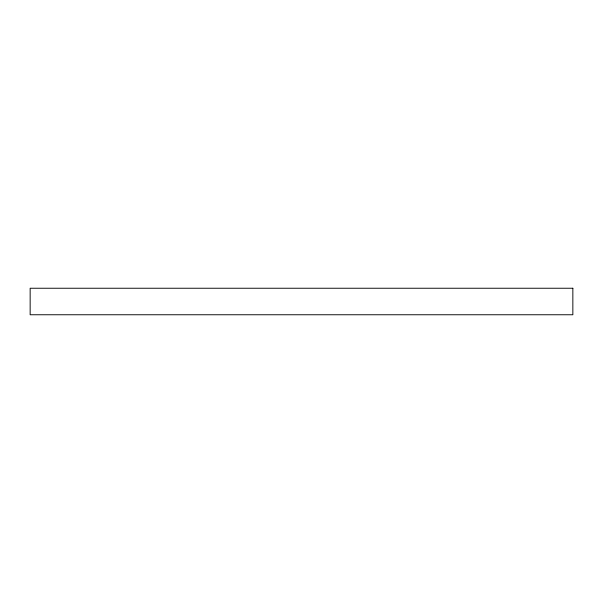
<?xml version="1.0" encoding="UTF-8"?>
<svg xmlns="http://www.w3.org/2000/svg" width="603" height="603" viewBox="0 0 603 603"><rect width="100%" height="100%" fill="white"/><g stroke="black" fill="none" stroke-linecap="round" stroke-linejoin="round"><path stroke-width="0.9" d="M572.85 288.242L30.15 288.242L30.15 314.758L572.85 314.758L572.85 288.242"/></g></svg>
